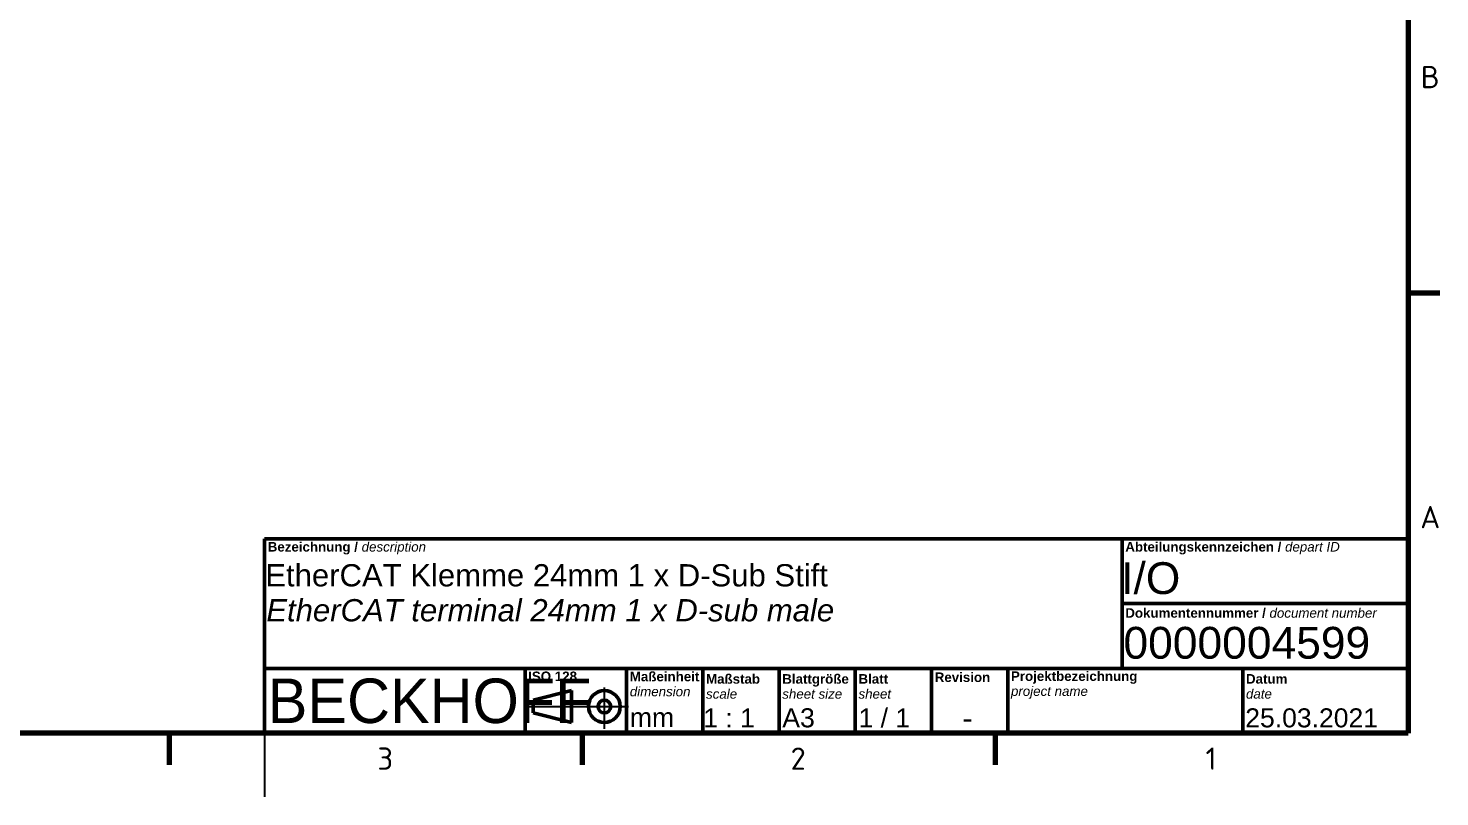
# Model space of a CAD drawing. Header units: millimetres. Extents: x 0 to 415, y 0 to 297.
# Drawn here: x 192.8 to 415, y 0 to 120.9 of the extents above; entities that cross this region are included whole.
import ezdxf
from ezdxf.enums import TextEntityAlignment as Align

# ---------------------------------------------------------------- set-up
doc = ezdxf.new("R2010")
doc.units = ezdxf.units.MM
for name, color, linetype, lineweight in [('Rahmen (ISO)', 7, 'Continuous', 70), ('Rahmen Mittel', 7, 'Continuous', 50), ('Titel (ISO)', 7, 'Continuous', 50)]:
    doc.layers.add(name, color=color, linetype=linetype, lineweight=lineweight)
doc.styles.add('FERTIG Motors-DIN-3_5mm', font='isocpeur.ttf')
doc.styles.add('Notiztext (DIN)', font='arial.ttf')
doc.styles.add('Textstil140', font='arial.ttf')
doc.styles.add('Textstil29', font='arial.ttf')
doc.styles.add('Textstil55', font='arial.ttf')
doc.styles.add('Textstil94', font='')
doc.styles.get('Textstil94').set_extended_font_data('Arial', italic=True)

# ---------------------------------------------------------------- blocks, each defined once
blk = doc.blocks.new('Ränder A3-QUER')
at = {"layer": 'Rahmen (ISO)'}
for p, q in [((410, 287), (410, 10)), ((415, 79.25), (410, 79.25)), ((410, 10), (20, 10)), ((215, 10), (215, 5)), ((280, 10), (280, 5)), ((345, 10), (345, 5))]:
    blk.add_line(p, q, dxfattribs=at)
at = {"layer": 'Rahmen (ISO)', "lineweight": 25}
blk.add_line((230, 10), (230, 0), dxfattribs=at)
at = {"layer": 'Rahmen Mittel', "char_height": 3.5, "attachment_point": 5, "style": 'FERTIG Motors-DIN-3_5mm'}
for s, insert, width in [('\\fISOCPEUR|b0|i0;B', (413.5, 113.25), 5.0047), ('\\fISOCPEUR|b0|i0;A', (413.5, 44), 5.0047), ('\\fISOCPEUR|b0|i0;3', (249, 6), 65.5864), ('\\fISOCPEUR|b0|i0;2', (314, 6), 65.5864), ('\\fISOCPEUR|b0|i0;1', (379, 6), 65.5864)]:
    blk.add_mtext(s, dxfattribs=dict(at, insert=insert, width=width))
blk = doc.blocks.new('Schriftfelder Schriftfeld_Beckhoff_online')
at = {"layer": 'Titel (ISO)'}
for p, q in [((299.98, 133.15), (119.98, 133.15)), ((119.98, 133.15), (119.98, 102.55)), ((254.98, 133.15), (254.98, 112.75)), ((299.98, 102.55), (299.98, 133.15)), ((254.98, 122.95), (299.98, 122.95)), ((299.98, 123.75), (299.98, 112.75)), ((119.98, 112.75), (299.98, 112.75)), ((160.98, 112.75), (160.98, 102.55)), ((176.98, 112.75), (176.98, 102.55)), ((188.98, 112.75), (188.98, 102.55)), ((200.98, 112.75), (200.98, 102.55)), ((212.98, 112.75), (212.98, 102.55)), ((224.98, 112.75), (224.98, 102.55)), ((236.98, 112.75), (236.98, 102.55)), ((273.98, 112.75), (273.98, 102.55)), ((299.98, 112.75), (287.98, 112.75)), ((168.28, 109.25), (162.28, 107.75)), ((168.28, 104.25), (168.28, 109.25)), ((162.28, 107.75), (162.28, 105.75)), ((162.28, 105.75), (168.28, 104.25)), ((119.98, 102.55), (299.98, 102.55))]:
    blk.add_line(p, q, dxfattribs=at)
at = {"layer": 'Titel (ISO)', "linetype": 'Continuous', "lineweight": 25}
for p, q in [((173.48, 103.25), (173.48, 109.75)), ((161.28, 106.75), (177.28, 106.75))]:
    blk.add_line(p, q, dxfattribs=at)
at = {"layer": 'Titel (ISO)'}
for radius in [2.5, 1]:
    blk.add_circle((173.48, 106.75), radius, dxfattribs=at)
at = {"layer": 'Titel (ISO)', "color": 7, "style": 'Textstil140'}
blk.add_text('1 / 1', height=2.99, dxfattribs=at).set_placement((213.48, 104.95), align=Align.MIDDLE_LEFT)
at = {"layer": 'Titel (ISO)', "color": 7, "style": 'Notiztext (DIN)'}
for s, insert, char_height, attachment_point in [('\\fArial|b1|i0;\\H1.5000;Bezeichnung / \\fArial|b0|i1;\\H1.5000;description', (120.48, 131.65), 1.5, 4), ('\\fArial|b1|i0;\\H1.5000;Abteilungskennzeichen / \\fArial|b0|i1;\\H1.5000;depart ID', (255.48, 131.65), 1.5, 4), ('\\fArial|b1|i0;\\H1.5000;Dokumentennummer / \\fArial|b0|i1;\\H1.5000;document number', (255.48, 121.45), 1.5, 4), ('\\fArial|b1|i0;\\H1.5000;ISO 128', (161.48, 112.25), 1.5, 1), ('\\fArial|b1|i0;\\H1.5000;Revision', (225.48, 111.35), 1.5, 4), ('\\fArial|b0|i0;\\H3.0000;mm', (177.48, 105.04), 3, 4)]:
    blk.add_mtext(s, dxfattribs=dict(at, insert=insert, char_height=char_height, attachment_point=attachment_point))
at = {"layer": 'Titel (ISO)', "color": 1, "true_color": 0xff0000, "insert": (120.48, 111.15), "char_height": 7, "attachment_point": 1, "style": 'Notiztext (DIN)'}
blk.add_mtext('\\fSwitzerlandCondBlack|b0|i0;\\H7.0000;BECKHOFF', dxfattribs=at)
at = {"layer": 'Titel (ISO)', "color": 7, "char_height": 1.5, "line_spacing_factor": 0.944221, "style": 'Notiztext (DIN)'}
for s, insert, attachment_point in [('\\fArial|b1|i0;\\H1.5000;Maßeinheit\\P\\fArial|b0|i1;\\H1.5000;dimension', (177.48, 112.22), 1), ('\\fArial|b1|i0;\\H1.5000;Maßstab\\P\\fArial|b0|i1;\\H1.5000;scale', (189.48, 109.9), 4), ('\\fArial|b1|i0;\\H1.5000;Blattgröße\\P\\fArial|b0|i1;\\H1.5000;sheet size', (201.48, 109.9), 4), ('\\fArial|b1|i0;\\H1.5000;Blatt\\P\\fArial|b0|i1;\\H1.5000;sheet ', (213.48, 109.91), 4), ('\\fArial|b1|i0;\\H1.5000;Projektbezeichnung\\P\\fArial|b0|i1;\\H1.5000;project name', (237.48, 110.12), 4), ('\\fArial|b1|i0;\\H1.5000;Datum\\P\\fArial|b0|i1;\\H1.5000;date', (274.48, 109.91), 4)]:
    blk.add_mtext(s, dxfattribs=dict(at, insert=insert, attachment_point=attachment_point))
at = {"layer": 'Titel (ISO)', "color": 7}
for tag, p, height, style in [('THEMA_001', (120.1, 125.65), 3.5, 'Notiztext (DIN)'), ('KOSTENSTELLE_001', (254.83, 124.45), 5, 'Textstil29'), ('MANAGER_001', (120.26, 120.15), 3.5, 'Textstil94'), ('BESTANDSNUMMER_001', (255.19, 114.28), 5, 'Textstil29'), ('REVISIONSNUMMER_001', (229.83, 103.2), 3.5, 'Notiztext (DIN)'), ('Anfänglicher_Ansichtsmaßstab_001', (189.03, 103.45), 2.99, 'Textstil140'), ('Blattgröße_001', (201.48, 103.47), 3, 'Textstil55'), ('SaveDate_001', (274.36, 103.47), 2.99, 'Textstil140')]:
    blk.add_attdef(tag, p, '', height=height, dxfattribs=dict(at, style=style))
for tag, height, style, p in [('PROJEKT', 3.5, 'Notiztext (DIN)', (120.48, 115.9)), ('FIRMA', 3, 'Textstil55', (237.48, 104.95))]:
    blk.add_attdef(tag, text='', height=height, dxfattribs=dict(at, style=style)).set_placement(p, align=Align.MIDDLE_LEFT)

msp = doc.modelspace()

# ---------------------------------------------------------------- block references
msp.add_blockref('Ränder A3-QUER', (0, 0))
msp.add_blockref('Schriftfelder Schriftfeld_Beckhoff_online', (110.016, -92.549)).add_auto_attribs({'Blattgröße_001': 'A3', 'MANAGER_001': 'EtherCAT terminal 24mm 1 x D-sub male', 'Anfänglicher_Ansichtsmaßstab_001': '1 : 1', 'SaveDate_001': '25.03.2021', 'BESTANDSNUMMER_001': '0000004599', 'REVISIONSNUMMER_001': '-', 'KOSTENSTELLE_001': 'I/O', 'THEMA_001': 'EtherCAT Klemme 24mm 1 x D-Sub Stift'})

doc.saveas('drawing.dxf')
